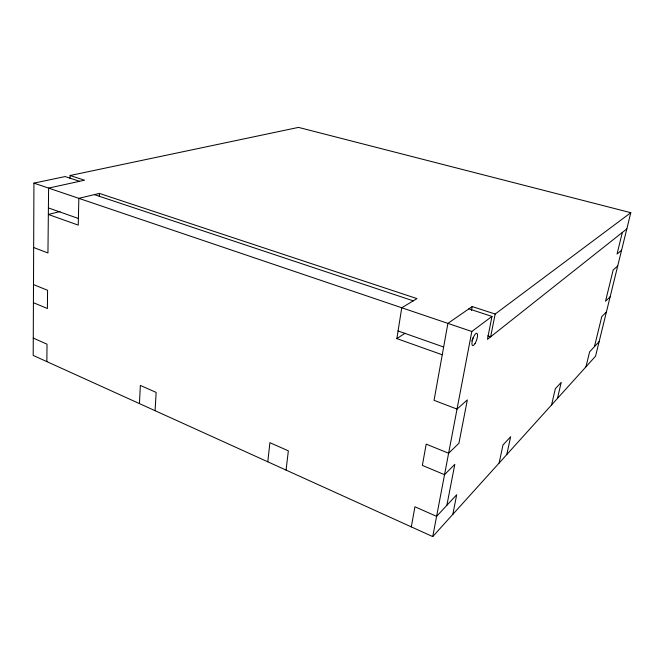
<?xml version="1.0" encoding="UTF-8"?>
<svg xmlns="http://www.w3.org/2000/svg" width="664" height="664" viewBox="0 0 664 664"><rect width="100%" height="100%" fill="white"/><g stroke="black" fill="none" stroke-linecap="round" stroke-linejoin="round"><path stroke-width="1" d="M79.572 181.297L65.122 176.558L33.93 183.131L33.2 355.423L432.737 536.603L595.55 356.194L630.8 212.696L298.501 127.397L70.102 175.512L70.052 178.5M46.853 361.614L47.028 344.184L33.275 338.101M99.301 196.527L99.401 193.415L78.842 198.345L78.244 225.113L48.339 214.464L60.042 211.534M139.432 403.587L140.353 385.427L156.148 392.407L155.085 410.692M267.799 461.804L269.899 442.68L288.35 450.831L286.068 470.087M442.241 354.775L396.848 338.607L401.762 307.756L416.984 298.609L99.401 193.415M411.315 526.884L414.925 506.773L436.597 516.351L456.707 494.73L452.831 514.334M471.457 310.486L472.195 306.56L495.161 314.047L630.8 212.696M432.737 536.603L471.814 331.494L491.974 316.421L468.875 308.851M446.864 505.312L454.823 464.335L444.531 474.685L422.362 465.406L426.188 444.125L448.615 453.238L458.915 443.27L467.34 399.902L457.031 409.09L434.057 400.326L447.885 323.385L472.195 306.56M491.974 316.421L487.442 339.337L626.816 228.906M495.161 314.047L490.63 336.814L487.799 335.851M499.112 463.057L502.98 444.988L510.641 436.746L506.781 454.549M551.576 404.916L555.336 388.697L561.213 382.381L557.478 398.383M585.98 366.794L589.607 351.854L599.127 341.62M594.438 346.666L601.783 316.587L606.423 311.922M622.317 232.475L617.047 254.055L621.587 250.203M610.141 296.783L605.526 301.257L613.154 269.999L617.727 265.932M396.848 338.607L405.04 333.245M70.102 175.512L84.519 180.21L48.605 188.103L47.949 252.967L33.656 247.514M94.354 194.627L413.265 300.85M33.93 183.131L471.814 331.494M48.406 207.923L78.394 218.473M398.06 330.962L443.643 347.006M33.499 284.574L47.576 290.292L47.393 308.528L33.424 302.684M472.984 337.71A6.524 2 -71.2 0 1 471.814 340.839M475.026 343.587A6.54 1.984 -71.3 0 0 477.018 333.353A6.54 1.984 -71.3 0 0 472.162 341.396A6.54 1.984 -71.3 0 0 475.026 343.587"/></g></svg>
